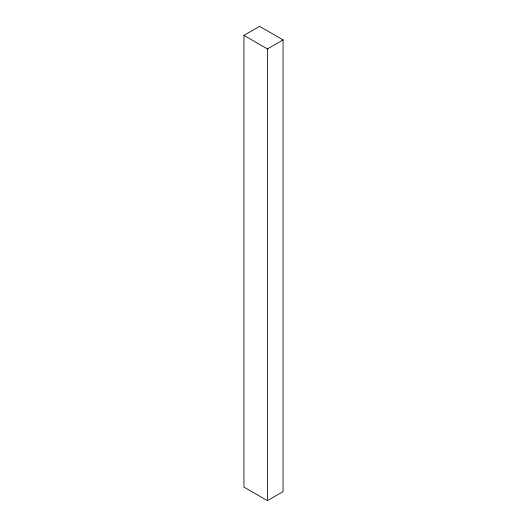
<?xml version="1.0" encoding="UTF-8"?>
<svg xmlns="http://www.w3.org/2000/svg" width="527" height="527" viewBox="0 0 527 527"><rect width="100%" height="100%" fill="white"/><g stroke="black" fill="none" stroke-linecap="round" stroke-linejoin="round"><path stroke-width="0.79" d="M243.942 35.381L259.587 26.35L283.058 39.9L283.058 491.619L267.413 500.65L243.942 487.1L243.942 35.381L267.413 48.939L283.058 39.9M267.413 48.939L267.413 500.65"/></g></svg>
